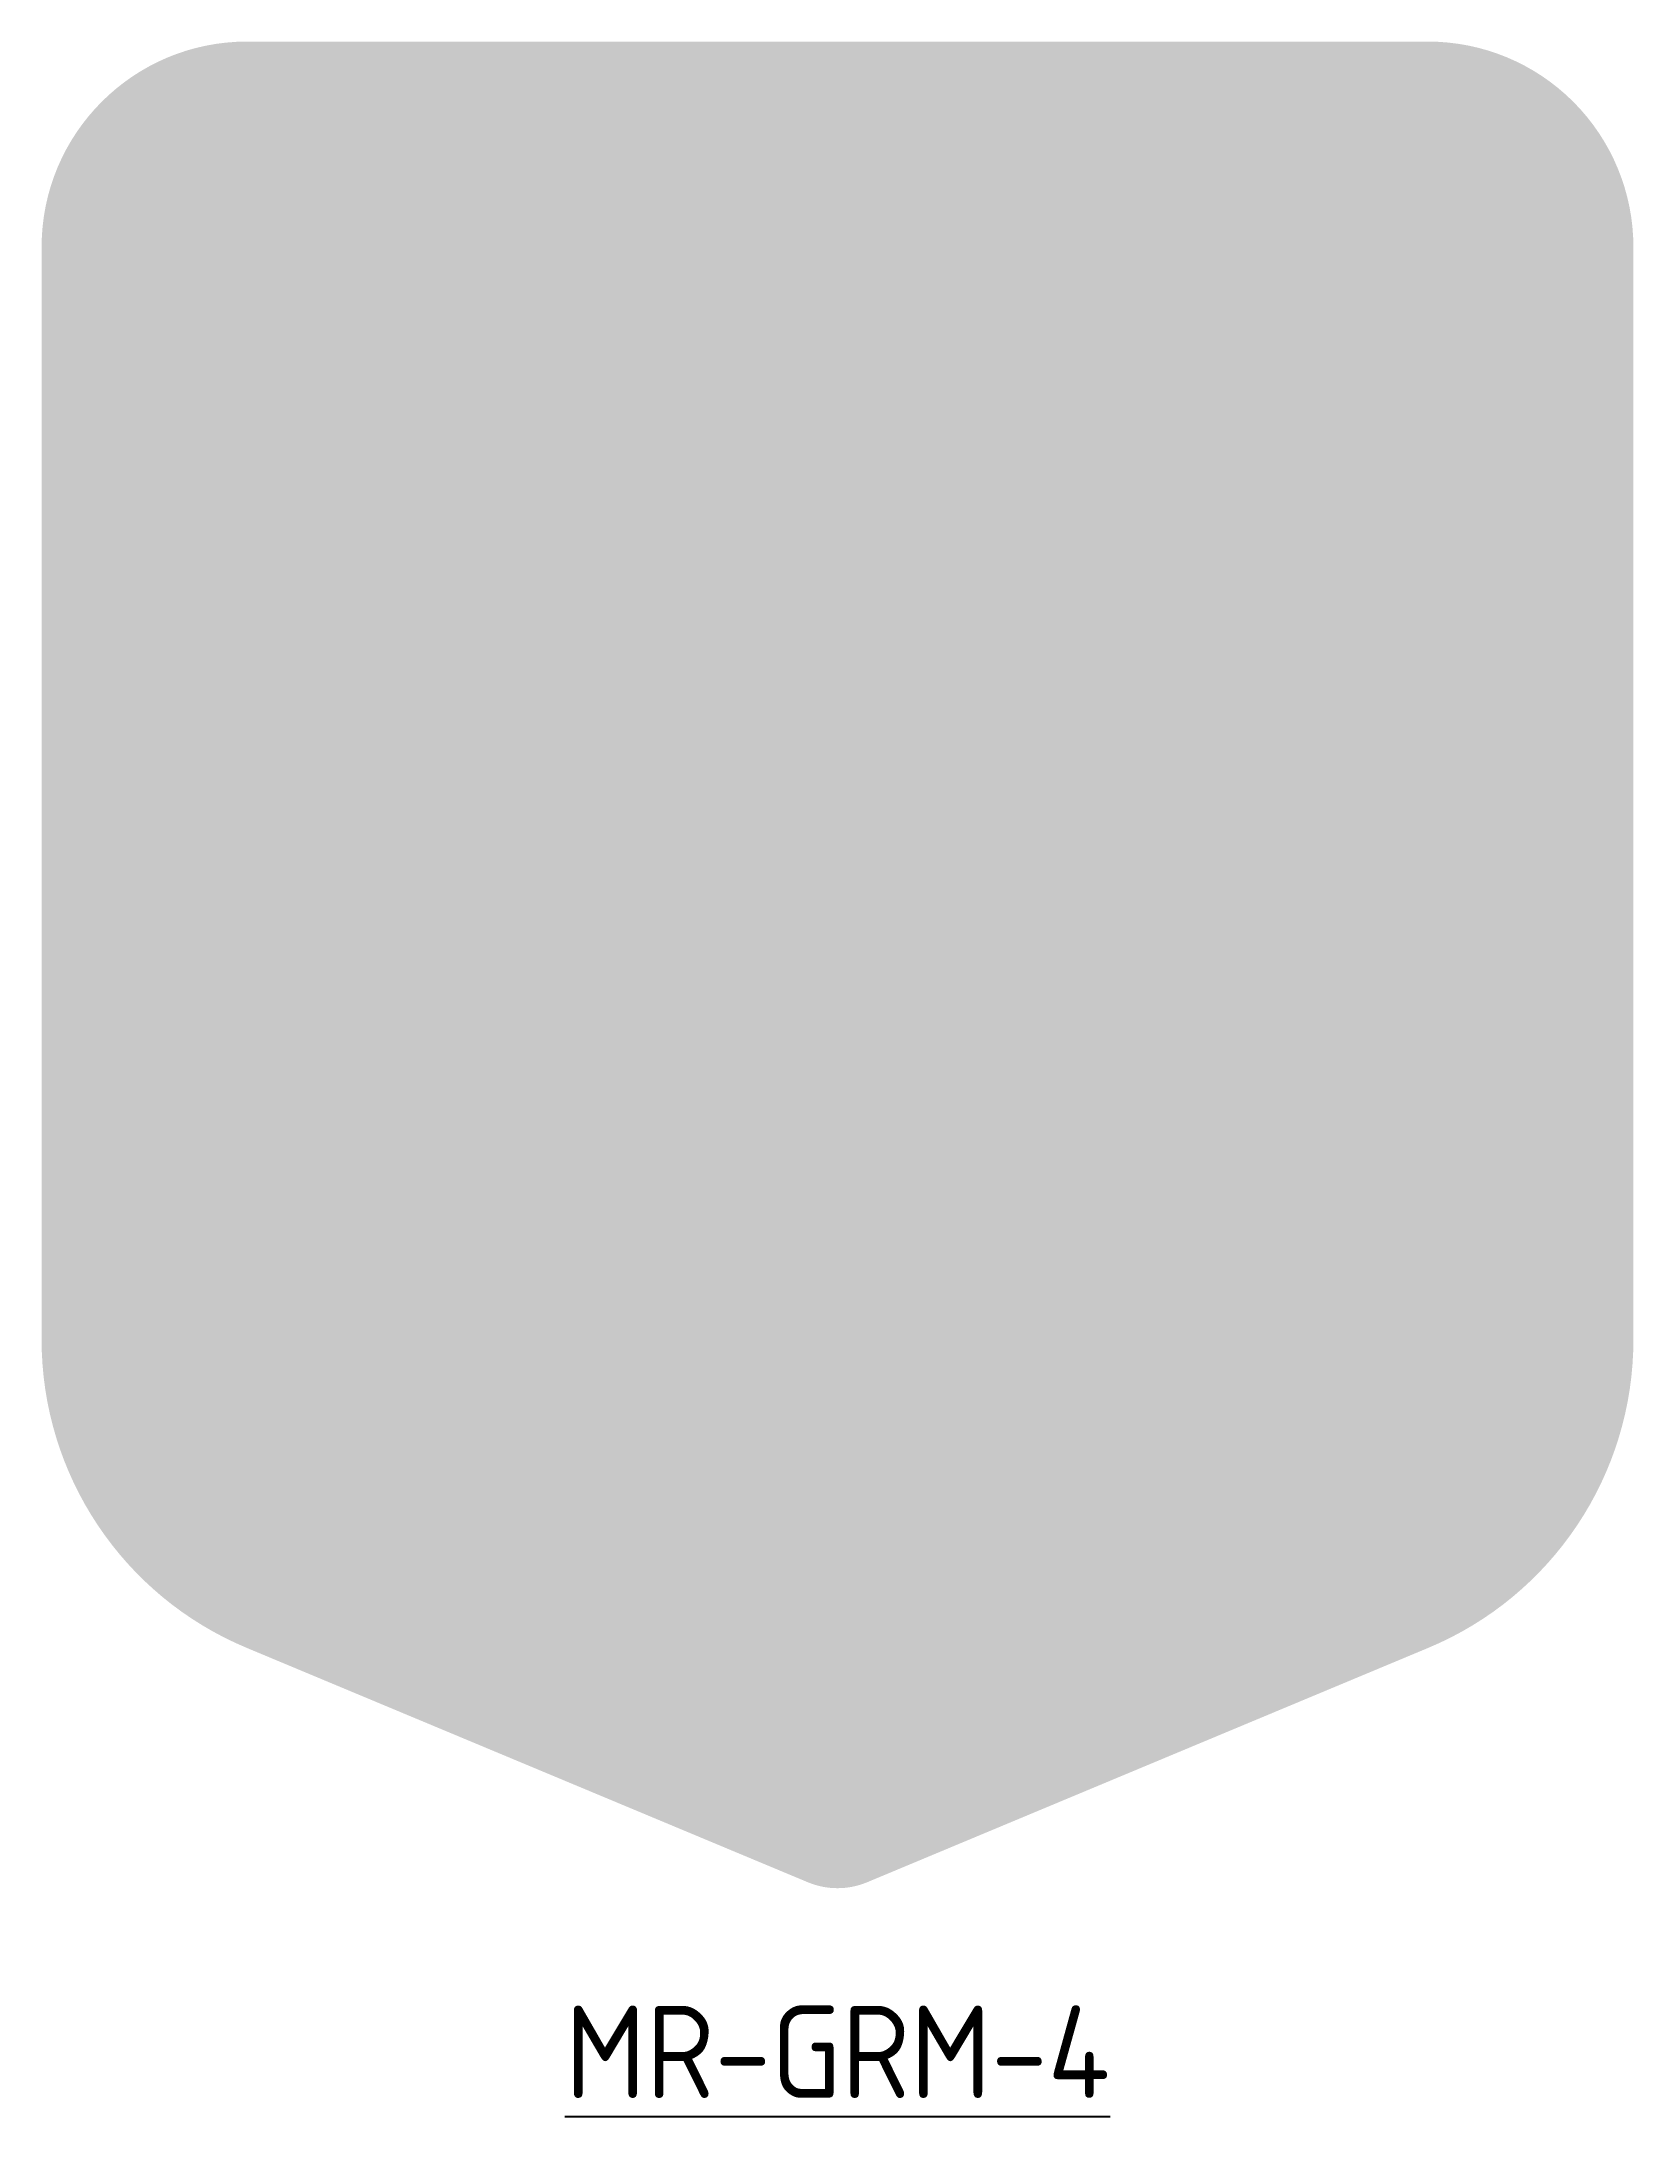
# Model space of a CAD drawing. Header units: millimetres. Extents: x -25.8 to 25.8, y -7.2 to 60.1.
import ezdxf

# ---------------------------------------------------------------- set-up
doc = ezdxf.new("R2010")
doc.units = ezdxf.units.MM
doc.layers.add('_GREEN', color=96, linetype='Continuous')
doc.layers.add('T35', color=3, linetype='Continuous')
doc.layers.add('_YELLOW', color=7, linetype='Continuous', true_color=0xfedb00)
doc.styles.add('T35', font='isocp2.shx', dxfattribs={"height": 3.5})

msp = doc.modelspace()

# ---------------------------------------------------------------- hatches: boundary and pattern name
at = {"layer": '_GREEN'}
h = msp.add_hatch(color=256, dxfattribs=at)
h.dxf.hatch_style = 1
h.paths.add_polyline_path([(20.11600139137827, 45.59754406411817), (17.78266805804501, 45.59754406411817), (17.78266805804501, 53.81087739745148), (16.56933472471164, 53.81087739745148), (16.56933472471164, 44.47754406411817), (20.11600139137827, 44.47754406411817)], flags=16)
h.paths.add_polyline_path([(11.96826751754552, 46.9508773974515), (11.46123418421221, 44.47754406411817), (10.22266805804506, 44.47754406411817), (12.13600139137836, 53.81087739745148), (13.34933472471161, 53.81087739745148), (15.26266805804503, 44.47754406411817), (14.02410193187777, 44.47754406411817), (13.51706859854446, 46.9508773974515)], flags=16)
h.paths.add_polyline_path([(8.916001391378334, 44.47754406411817), (8.916001391378334, 53.81087739745148), (7.702668058044967, 53.81087739745148), (7.702668058044967, 49.05077833391041), (6.182636424309155, 53.81087739745148), (4.902668058045013, 53.81087739745148), (4.902668058045013, 44.47754406411817), (6.116001391378266, 44.47754406411817), (6.116001391378266, 50.03087739745148), (7.889334724711691, 44.47754406411817)], flags=16)
edge = h.paths.add_edge_path(flags=16)
edge.add_arc((-12.57140694195608, 49.1278773974515), 15.70074166666777, 347.5451322483221, 372.454867751676)
edge.add_arc((0.9826680580450521, 52.12154406411791), 1.820000000000056, 12.45486775166858, 167.545132248315)
edge.add_arc((14.5367430580463, 49.1278773974515), 15.70074166666788, 167.5451322483222, 192.4548677516758)
edge.add_arc((0.9826680580450514, 46.13421073078484), 1.820000000000003, 192.4548677516605, 347.545132248323)
h.paths.add_polyline_path([(-4.150665275288386, 53.81087739745148), (-2.937331941955019, 53.81087739745148), (-2.937331941955019, 44.47754406411817), (-4.150665275288386, 44.47754406411817)], flags=16)
h.paths.add_polyline_path([(-6.623998608621744, 52.64421073078483), (-6.623998608621744, 44.47754406411817), (-7.837331941954996, 44.47754406411817), (-7.837331941954996, 52.64421073078483), (-9.003998608621625, 52.64421073078483), (-9.003998608621625, 53.81087739745148), (-5.457331941955001, 53.81087739745148), (-5.457331941955001, 52.64421073078483)], flags=16)
h.paths.add_polyline_path([(-12.85839914912108, 46.9508773974515), (-13.36543248245439, 44.47754406411817), (-14.60399860862165, 44.47754406411817), (-12.69066527528835, 53.81087739745148), (-11.47733194195498, 53.81087739745148), (-9.563998608621684, 44.47754406411817), (-10.80256473478894, 44.47754406411817), (-11.30959806812225, 46.9508773974515)], flags=16)
h.paths.add_polyline_path([(-15.91066527528838, 44.47754406411817), (-15.91066527528838, 53.81087739745148), (-17.12399860862174, 53.81087739745148), (-17.12399860862174, 49.05077833391041), (-18.64403024235744, 53.81087739745148), (-19.9239986086217, 53.81087739745148), (-19.9239986086217, 44.47754406411817), (-18.71066527528833, 44.47754406411817), (-18.71066527528833, 50.03087739745148), (-16.93733194195502, 44.47754406411817)], flags=16)
h.paths.add_polyline_path([(0.4500000000003153, 20.32607178618504), (0.4500000000003153, 23.41426369477199), (13.05000000000045, 42.80540758895931), (17.25000000000038, 42.80540758895931), (17.25000000000038, 24.22607178618505), (19.05000000000034, 24.22607178618505), (19.05000000000034, 20.32607178618504), (17.25000000000038, 20.32607178618504), (17.25000000000038, 12.80540758895933), (13.05000000000045, 12.80540758895933), (13.05000000000045, 20.32607178618504)], flags=16)
edge = h.paths.add_edge_path(flags=16)
edge.add_arc((-10.72196628858248, 35.20835006440684), 8.11474254165482, 96.1957849942342, 164.3268128992558)
edge.add_arc((-5.198805782698081, 33.65864820492884), 13.8511942173016, 164.3268128992549, 179.999999999999)
edge.add_arc((-5.198805782698107, 33.65864820492912), 13.85119421730158, 180.0000000000002, 196.6346964571665)
edge.add_arc((-10.87034332490897, 31.96414902844548), 7.931931970043813, 196.6346964571662, 258.6052896560549)
edge.add_arc((-10.58680693343608, 33.37100316300187), 9.36707358020216, 258.6052896560542, 269.9999999999991)
edge.add_arc((-10.5868069334362, 33.37100316300208), 9.367073580202366, 269.9999999999998, 278.1073099177222)
edge.add_arc((-10.37558950955552, 31.88826831746199), 7.869370197576295, 278.1073099177233, 285.1849277156734)
edge.add_arc((-30.55917498646843, 34.80480530261442), 24.60320549651904, 308.5550111822814, 334.70829864629025, ccw=False)
edge.add_line((-15.22483960536881, 15.56485002397874), (-12.60712344599558, 12.28040758895931))
edge.add_arc((-30.55917498646843, 34.80480530261457), 28.80320549651916, 308.5550111822811, 333.2445168214691)
edge.add_arc((-26.43886372283241, 32.72750294254725), 24.18886372283279, 333.2445168214691, 359.9999999999999)
edge.add_arc((-19.09859835183533, 32.7275029425473), 16.84859835183572, 359.9999999999997, 379.6956224557926)
edge.add_arc((-10.1655601579874, 35.92522369729394), 7.360469484768021, 19.69562245579316, 77.88173887077906)
edge.add_arc((-10.58680693343624, 33.96333400875764), 9.367073580201676, 77.88173887077865, 89.99999999999993)
edge.add_arc((-10.5868069334363, 33.96333400875884), 9.367073580200476, 89.99999999999955, 96.19578499423443)
edge = h.paths.add_edge_path()
edge.add_arc((14.99988158376152, 18.00476391606205), 6.833279388157814, 292.6677110993502, 359.9999999999991)
edge.add_line((21.83316097191933, 18.00476391606194), (21.83316097191933, 53.47212688506548))
edge.add_arc((19.16651535702849, 53.47212688506544), 2.666645614890843, 9.16006979601588e-13, 90.00000000000131)
edge.add_line((19.16651535702843, 56.13877249995628), (-19.16651535702776, 56.13877249995619))
edge.add_arc((-19.16651535702778, 53.47212688506529), 2.666645614890896, 89.99999999999977, 180.0000000000001)
edge.add_line((-21.83316097191867, 53.47212688506529), (-21.83316097191858, 18.00476391606194))
edge.add_arc((-14.99988158376075, 18.00476391606188), 6.833279388157827, 179.9999999999995, 247.3322889006481)
edge.add_line((-17.63333238799724, 11.6993183284536), (-4.618527782440651e-14, 4.334808919348771))
edge.add_line((-4.736914176268076e-14, 4.334808919348771), (17.63333238799781, 11.69931832845369))
h = msp.add_hatch(color=256, dxfattribs=at)
h.dxf.hatch_style = 1
h.paths.add_polyline_path([(13.26833526521111, 48.16421073078484), (12.74266805804504, 50.72844100964388), (12.21700085087886, 48.16421073078484)])
h.paths.add_polyline_path([(-11.5583314014556, 48.16421073078484), (-12.08399860862167, 50.72844100964388), (-12.60966581578773, 48.16421073078484)])
edge = h.paths.add_edge_path()
edge.add_arc((-12.57140694195608, 49.12787739745151), 14.48740833333444, 347.5451322483221, 372.4548677516759)
edge.add_arc((0.9826680580450554, 52.12154406411783), 0.606666666666745, 12.45486775166184, 167.5451322483079)
edge.add_arc((14.53674305804591, 49.12787739745149), 14.48740833333417, 167.5451322483225, 192.4548677516761)
edge.add_arc((0.9826680580450528, 46.13421073078501), 0.6066666666667094, 192.4548677516454, 347.5451322483079)
edge = h.paths.add_edge_path()
edge.add_arc((-10.72196628858255, 35.20835006440689), 3.91474254165478, 96.19578499423453, 164.3268128992564)
edge.add_arc((-5.198805782698097, 33.65864820492916), 9.651194217301542, 164.3268128992565, 180.0000000000006)
edge.add_arc((-5.198805782698161, 33.65864820492922), 9.651194217301478, 180.0000000000009, 196.6346964571673)
edge.add_arc((-10.87034332490886, 31.96414902844548), 3.731931970043845, 196.6346964571658, 258.6052896560544)
edge.add_arc((-10.58680693343626, 33.3710031630015), 5.167073580201766, 258.6052896560556, 270.0000000000005)
edge.add_arc((-10.58680693343611, 33.37100316300178), 5.16707358020205, 269.9999999999988, 278.1073099177211)
edge.add_arc((-10.3755895095555, 31.88826831746288), 3.669370197577167, 278.1073099177215, 326.0450166642694)
edge.add_arc((-11.62191714812662, 32.72750294254708), 5.171917148126959, 326.045016664272, 360.0000000000018)
edge.add_arc((-19.09859835183522, 32.72750294254759), 12.64859835183556, 359.9999999999985, 379.6956224557915)
edge.add_arc((-10.16556015798732, 35.92522369729398), 3.160469484767973, 19.69562245579331, 77.88173887077915)
edge.add_arc((-10.58680693343625, 33.96333400875721), 5.167073580202107, 77.88173887077839, 89.99999999999973)
edge.add_arc((-10.58680693343535, 33.96333400873796), 5.167073580221356, 90.0000000000097, 96.19578499422106)
h.paths.add_polyline_path([(13.05000000000045, 35.09699615493999), (5.986278138425675, 24.22607178618503), (13.05000000000045, 24.22607178618505)])
at = {"layer": '_YELLOW'}
h = msp.add_hatch(color=256, dxfattribs=at)
h.dxf.hatch_style = 1
edge = h.paths.add_edge_path()
edge.add_arc((14.99988158376146, 18.004763916062), 10.83324781049414, 292.6677110993508, 359.9999999999997)
edge.add_line((25.83312939425559, 18.00476391606194), (25.83312939425559, 53.47212688506548))
edge.add_arc((19.16651535702843, 53.47212688506548), 6.666614037227159, 0, 90.00000000000004)
edge.add_line((19.16651535702843, 60.13874092229264), (-19.16651535702776, 60.13874092229245))
edge.add_arc((-19.16651535702776, 53.47212688506527), 6.666614037227177, 90.00000000000006, 179.9999999999999)
edge.add_line((-25.83312939425493, 53.47212688506529), (-25.83312939425493, 18.00476391606194))
edge.add_arc((-14.99988158376087, 18.00476391606196), 10.83324781049407, 180.0000000000001, 247.3322889006485)
edge.add_line((-19.17486456608692, 8.008325789365921), (-0.963457611306012, 0.4023852376630863))
edge.add_arc((2.322086185307528e-16, 2.709255574592965), 2.49998026396019, 247.3322889006486, 292.6677110993514)
edge.add_line((0.9634576113060125, 0.4023852376630858), (19.1748645660874, 8.008325789365829))
edge = h.paths.add_edge_path(flags=16)
edge.add_arc((14.99988158376152, 18.00476391606205), 6.833279388157813, 292.6677110993501, 359.9999999999991)
edge.add_line((21.83316097191933, 18.00476391606194), (21.83316097191933, 53.47212688506548))
edge.add_arc((19.16651535702849, 53.47212688506544), 2.66664561489084, 9.160069796015893e-13, 90.00000000000138)
edge.add_line((19.16651535702843, 56.13877249995628), (-19.16651535702776, 56.13877249995619))
edge.add_arc((-19.16651535702778, 53.47212688506529), 2.666645614890896, 89.9999999999997, 180.0000000000001)
edge.add_line((-21.83316097191867, 53.47212688506529), (-21.83316097191858, 18.00476391606194))
edge.add_arc((-14.99988158376075, 18.00476391606188), 6.833279388157823, 179.9999999999995, 247.3322889006481)
edge.add_line((-17.63333238799724, 11.6993183284536), (-4.618527782440651e-14, 4.334808919348771))
edge.add_line((-4.736914176268076e-14, 4.334808919348771), (17.63333238799781, 11.69931832845369))
h = msp.add_hatch(color=256, dxfattribs=at)
h.dxf.hatch_style = 1
h.paths.add_polyline_path([(-15.91066527528838, 44.47754406411817), (-15.91066527528838, 53.81087739745148), (-17.12399860862174, 53.81087739745148), (-17.12399860862174, 49.05077833391041), (-18.64403024235744, 53.81087739745148), (-19.9239986086217, 53.81087739745148), (-19.9239986086217, 44.47754406411817), (-18.71066527528833, 44.47754406411817), (-18.71066527528833, 50.03087739745148), (-16.93733194195502, 44.47754406411817)])
h.paths.add_polyline_path([(-12.85839914912108, 46.9508773974515), (-13.36543248245439, 44.47754406411817), (-14.60399860862165, 44.47754406411817), (-12.69066527528835, 53.81087739745148), (-11.47733194195498, 53.81087739745148), (-9.563998608621684, 44.47754406411817), (-10.80256473478894, 44.47754406411817), (-11.30959806812225, 46.9508773974515)])
h.paths.add_polyline_path([(-6.623998608621744, 52.64421073078483), (-6.623998608621744, 44.47754406411817), (-7.837331941954996, 44.47754406411817), (-7.837331941954996, 52.64421073078483), (-9.003998608621625, 52.64421073078483), (-9.003998608621625, 53.81087739745148), (-5.457331941955001, 53.81087739745148), (-5.457331941955001, 52.64421073078483)])
h.paths.add_polyline_path([(-4.150665275288386, 53.81087739745148), (-2.937331941955019, 53.81087739745148), (-2.937331941955019, 44.47754406411817), (-4.150665275288386, 44.47754406411817)])
edge = h.paths.add_edge_path()
edge.add_arc((-12.57140694195608, 49.1278773974515), 15.70074166666777, 347.5451322483221, 372.454867751676)
edge.add_arc((0.9826680580450521, 52.12154406411791), 1.820000000000056, 12.45486775166858, 167.545132248315)
edge.add_arc((14.53674305804628, 49.1278773974515), 15.70074166666787, 167.5451322483222, 192.4548677516758)
edge.add_arc((0.9826680580450514, 46.13421073078484), 1.820000000000003, 192.4548677516605, 347.545132248323)
h.paths.add_polyline_path([(8.916001391378334, 44.47754406411817), (8.916001391378334, 53.81087739745148), (7.702668058044967, 53.81087739745148), (7.702668058044967, 49.05077833391041), (6.182636424309155, 53.81087739745148), (4.902668058045013, 53.81087739745148), (4.902668058045013, 44.47754406411817), (6.116001391378266, 44.47754406411817), (6.116001391378266, 50.03087739745148), (7.889334724711691, 44.47754406411817)])
h.paths.add_polyline_path([(11.96826751754552, 46.9508773974515), (11.46123418421221, 44.47754406411817), (10.22266805804506, 44.47754406411817), (12.13600139137836, 53.81087739745148), (13.34933472471161, 53.81087739745148), (15.26266805804503, 44.47754406411817), (14.02410193187777, 44.47754406411817), (13.51706859854446, 46.9508773974515)])
h.paths.add_polyline_path([(20.11600139137827, 45.59754406411817), (17.78266805804501, 45.59754406411817), (17.78266805804501, 53.81087739745148), (16.56933472471164, 53.81087739745148), (16.56933472471164, 44.47754406411817), (20.11600139137827, 44.47754406411817)])
h.paths.add_polyline_path([(-11.5583314014556, 48.16421073078484), (-12.08399860862167, 50.72844100964388), (-12.60966581578773, 48.16421073078484)], flags=16)
edge = h.paths.add_edge_path(flags=16)
edge.add_arc((-12.57140694195608, 49.12787739745151), 14.48740833333444, 347.5451322483221, 372.4548677516759)
edge.add_arc((0.9826680580450554, 52.12154406411783), 0.606666666666745, 12.45486775166184, 167.5451322483079)
edge.add_arc((14.53674305804591, 49.12787739745149), 14.48740833333417, 167.5451322483225, 192.4548677516761)
edge.add_arc((0.9826680580450528, 46.13421073078501), 0.6066666666667094, 192.4548677516454, 347.5451322483079)
h.paths.add_polyline_path([(13.26833526521111, 48.16421073078484), (12.74266805804504, 50.72844100964388), (12.21700085087886, 48.16421073078484)], flags=16)
edge = h.paths.add_edge_path(flags=16)
edge.add_arc((-10.72196628858255, 35.20835006440689), 3.91474254165478, 96.19578499423453, 164.3268128992564)
edge.add_arc((-5.198805782698097, 33.65864820492916), 9.651194217301542, 164.3268128992565, 180.0000000000006)
edge.add_arc((-5.198805782698161, 33.65864820492922), 9.651194217301478, 180.0000000000009, 196.6346964571673)
edge.add_arc((-10.87034332490886, 31.96414902844548), 3.731931970043845, 196.6346964571658, 258.6052896560544)
edge.add_arc((-10.58680693343626, 33.3710031630015), 5.167073580201766, 258.6052896560556, 270.0000000000005)
edge.add_arc((-10.58680693343611, 33.37100316300178), 5.16707358020205, 269.9999999999988, 278.1073099177211)
edge.add_arc((-10.3755895095555, 31.88826831746288), 3.669370197577167, 278.1073099177215, 326.0450166642694)
edge.add_arc((-11.62191714812662, 32.72750294254708), 5.171917148126959, 326.045016664272, 360.0000000000018)
edge.add_arc((-19.09859835183522, 32.72750294254759), 12.64859835183556, 359.9999999999985, 379.6956224557915)
edge.add_arc((-10.16556015798732, 35.92522369729398), 3.160469484767973, 19.69562245579331, 77.88173887077915)
edge.add_arc((-10.58680693343625, 33.96333400875721), 5.167073580202107, 77.88173887077839, 89.99999999999973)
edge.add_arc((-10.58680693343535, 33.96333400873796), 5.167073580221356, 90.0000000000097, 96.19578499422106)
edge = h.paths.add_edge_path()
edge.add_arc((-10.72196628858248, 35.20835006440684), 8.11474254165482, 96.1957849942342, 164.3268128992558)
edge.add_arc((-5.198805782698081, 33.65864820492884), 13.8511942173016, 164.3268128992549, 179.999999999999)
edge.add_arc((-5.198805782698097, 33.65864820492912), 13.85119421730159, 180.0000000000002, 196.6346964571665)
edge.add_arc((-10.87034332490897, 31.96414902844548), 7.931931970043814, 196.6346964571662, 258.605289656055)
edge.add_arc((-10.58680693343608, 33.37100316300187), 9.36707358020216, 258.6052896560542, 269.9999999999991)
edge.add_arc((-10.5868069334362, 33.37100316300209), 9.367073580202373, 269.9999999999998, 278.1073099177222)
edge.add_arc((-10.37558950955547, 31.88826831746193), 7.869370197576228, 278.107309917723, 285.184927715673)
edge.add_arc((-30.55917498646841, 34.8048053026144), 24.60320549651901, 308.5550111822814, 334.70829864629025, ccw=False)
edge.add_line((-15.22483960536881, 15.56485002397874), (-12.60712344599558, 12.28040758895931))
edge.add_arc((-30.55917498646845, 34.80480530261458), 28.80320549651919, 308.5550111822812, 333.2445168214691)
edge.add_arc((-26.4388637228324, 32.72750294254725), 24.18886372283278, 333.2445168214691, 359.9999999999999)
edge.add_arc((-19.09859835183531, 32.7275029425473), 16.84859835183569, 359.9999999999997, 379.6956224557926)
edge.add_arc((-10.1655601579874, 35.92522369729394), 7.360469484768021, 19.69562245579316, 77.88173887077906)
edge.add_arc((-10.58680693343624, 33.96333400875765), 9.36707358020167, 77.88173887077862, 89.99999999999991)
edge.add_arc((-10.5868069334363, 33.96333400875886), 9.367073580200454, 89.99999999999955, 96.19578499423443)
h.paths.add_polyline_path([(0.4500000000003153, 20.32607178618504), (0.4500000000003153, 23.41426369477199), (13.05000000000045, 42.80540758895931), (17.25000000000038, 42.80540758895931), (17.25000000000038, 24.22607178618505), (19.05000000000034, 24.22607178618505), (19.05000000000034, 20.32607178618504), (17.25000000000038, 20.32607178618504), (17.25000000000038, 12.80540758895933), (13.05000000000045, 12.80540758895933), (13.05000000000045, 20.32607178618504)])
h.paths.add_polyline_path([(13.05000000000045, 35.09699615493999), (5.986278138425675, 24.22607178618503), (13.05000000000045, 24.22607178618505)], flags=16)

# ---------------------------------------------------------------- texts
at = {"layer": 'T35', "insert": (-3.268496584496461e-14, -3.6), "char_height": 3, "attachment_point": 2, "style": 'T35'}
msp.add_mtext('{\\LMR-GRM-4}', dxfattribs=at)

doc.saveas('drawing.dxf')
